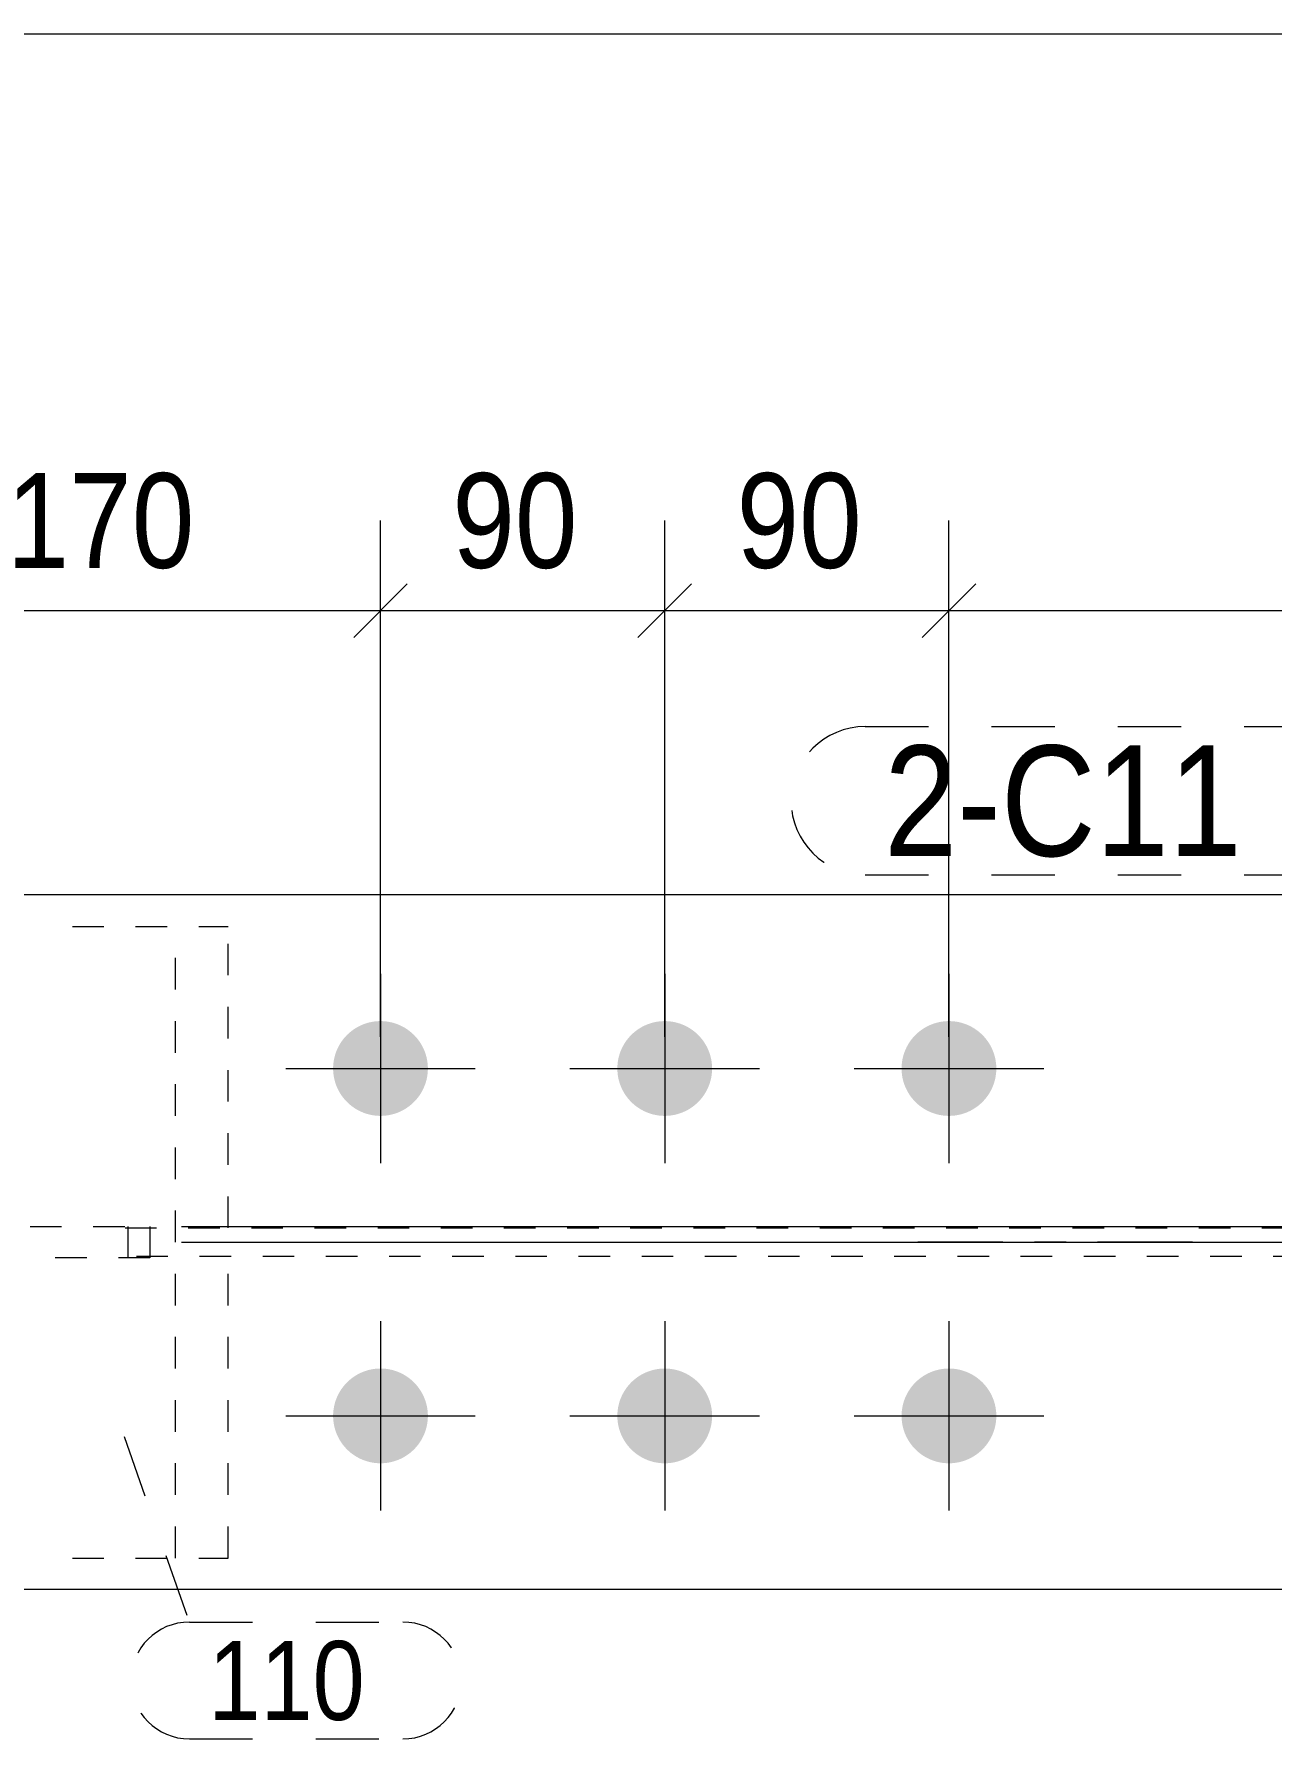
# Model space of a CAD drawing. Header units: millimetres. Extents: x 2 to 579, y 1 to 825.
# Drawn here: x 170.6 to 209.8, y 771 to 825 of the extents above; entities that cross this region are included whole.
import ezdxf

# ---------------------------------------------------------------- set-up
doc = ezdxf.new("R2010")
doc.units = ezdxf.units.MM
for name, pattern in [('XKITLINE00', [0]), ('XKITLINE01', [4, 1, -1, 1, -1]), ('XKITLINE02', [4, 2, -2]), ('XKITLINE03', [6, 3, -1, 1, -1])]:
    doc.linetypes.add(name, pattern=pattern)
for name, color, linetype, lineweight in [('Bolt', 3, 'Continuous', 0), ('Dimensions', 7, 'Continuous', 0), ('DrawingSheet', 5, 'Continuous', 0), ('Part', 2, 'Continuous', 0), ('PartMark', 7, 'Continuous', 0)]:
    doc.layers.add(name, color=color, linetype=linetype, lineweight=lineweight)
doc.styles.add('ARIAL', font='ARIAL.TTF')

# ---------------------------------------------------------------- blocks, each defined once
blk = doc.blocks.new('*A128')
at = {"layer": 'Bolt'}
for points in [[(181.605, 793.749), (181.642, 793.747), (181.679, 793.745), (181.716, 793.742), (181.752, 793.738), (181.789, 793.733), (181.825, 793.727), (181.861, 793.72), (181.897, 793.713), (181.933, 793.704), (181.969, 793.695), (182.004, 793.684), (182.039, 793.673), (182.074, 793.661), (182.109, 793.648), (182.143, 793.635), (182.177, 793.62), (182.21, 793.605), (182.243, 793.589), (182.276, 793.572), (182.308, 793.554), (182.34, 793.536), (182.371, 793.516), (182.402, 793.496), (182.432, 793.475), (182.462, 793.454), (182.492, 793.431), (182.52, 793.408), (182.548, 793.385), (182.576, 793.36), (182.603, 793.335), (182.629, 793.31), (182.655, 793.283), (182.68, 793.256), (182.704, 793.229), (182.728, 793.201), (182.751, 793.172), (182.773, 793.143), (182.795, 793.113), (182.816, 793.082), (182.836, 793.051), (182.855, 793.02), (182.874, 792.988), (182.892, 792.956), (182.908, 792.923), (182.925, 792.89), (182.94, 792.857), (182.954, 792.823), (182.968, 792.789), (182.981, 792.754), (182.993, 792.719), (183.004, 792.684), (183.014, 792.649), (183.024, 792.613), (183.032, 792.578), (183.04, 792.542), (183.047, 792.505), (183.052, 792.469), (183.057, 792.433), (183.061, 792.396), (183.065, 792.359), (183.067, 792.323), (183.068, 792.286), (183.069, 792.249), (183.068, 792.212), (183.067, 792.175), (183.065, 792.139), (183.061, 792.102), (183.057, 792.065), (183.052, 792.029), (183.047, 791.993), (183.04, 791.956), (183.032, 791.92), (183.024, 791.884), (183.014, 791.849), (183.004, 791.814), (182.993, 791.778), (182.981, 791.744), (182.968, 791.709), (182.954, 791.675), (182.94, 791.641), (182.925, 791.608), (182.908, 791.575), (182.892, 791.542), (182.874, 791.51), (182.855, 791.478), (182.836, 791.446), (182.816, 791.416), (182.795, 791.385), (182.773, 791.355), (182.751, 791.326), (182.728, 791.297), (182.704, 791.269), (182.68, 791.242), (182.655, 791.215), (182.629, 791.188), (182.603, 791.163), (182.576, 791.138), (182.548, 791.113), (182.52, 791.089), (182.492, 791.066), (182.462, 791.044), (182.432, 791.023), (182.402, 791.002), (182.371, 790.982), (182.34, 790.962), (182.308, 790.944), (182.276, 790.926), (182.243, 790.909), (182.21, 790.893), (182.177, 790.878), (182.143, 790.863), (182.109, 790.849), (182.074, 790.837), (182.039, 790.825), (182.004, 790.814), (181.969, 790.803), (181.933, 790.794), (181.897, 790.785), (181.861, 790.778), (181.825, 790.771), (181.789, 790.765), (181.752, 790.76), (181.716, 790.756), (181.679, 790.753), (181.642, 790.751), (181.605, 790.749), (181.569, 790.749), (181.532, 790.749), (181.495, 790.751), (181.458, 790.753), (181.422, 790.756), (181.385, 790.76), (181.349, 790.765), (181.312, 790.771), (181.276, 790.778), (181.24, 790.785), (181.204, 790.794), (181.169, 790.803), (181.133, 790.814), (181.098, 790.825), (181.063, 790.837), (181.029, 790.849), (180.995, 790.863), (180.961, 790.878), (180.927, 790.893), (180.894, 790.909), (180.862, 790.926), (180.829, 790.944), (180.798, 790.962), (180.766, 790.982), (180.735, 791.002), (180.705, 791.023), (180.675, 791.044), (180.646, 791.066), (180.617, 791.089), (180.589, 791.113), (180.561, 791.138), (180.534, 791.163), (180.508, 791.188), (180.482, 791.215), (180.457, 791.242), (180.433, 791.269), (180.409, 791.297), (180.386, 791.326), (180.364, 791.355), (180.342, 791.385), (180.321, 791.416), (180.301, 791.446), (180.282, 791.478), (180.264, 791.51), (180.246, 791.542), (180.229, 791.575), (180.213, 791.608), (180.197, 791.641), (180.183, 791.675), (180.169, 791.709), (180.156, 791.744), (180.144, 791.778), (180.133, 791.814), (180.123, 791.849), (180.114, 791.884), (180.105, 791.92), (180.097, 791.956), (180.091, 791.993), (180.085, 792.029), (180.08, 792.065), (180.076, 792.102), (180.073, 792.139), (180.07, 792.175), (180.069, 792.212), (180.069, 792.249), (180.069, 792.286), (180.07, 792.323), (180.073, 792.359), (180.076, 792.396), (180.08, 792.433), (180.085, 792.469), (180.091, 792.505), (180.097, 792.542), (180.105, 792.578), (180.114, 792.613), (180.123, 792.649), (180.133, 792.684), (180.144, 792.719), (180.156, 792.754), (180.169, 792.789), (180.183, 792.823), (180.197, 792.857), (180.213, 792.89), (180.229, 792.923), (180.246, 792.956), (180.264, 792.988), (180.282, 793.02), (180.301, 793.051), (180.321, 793.082), (180.342, 793.113), (180.364, 793.143), (180.386, 793.172), (180.409, 793.201), (180.433, 793.229), (180.457, 793.256), (180.482, 793.283), (180.508, 793.31), (180.534, 793.335), (180.561, 793.36), (180.589, 793.385), (180.617, 793.408), (180.646, 793.431), (180.675, 793.454), (180.705, 793.475), (180.735, 793.496), (180.766, 793.516), (180.798, 793.536), (180.829, 793.554), (180.862, 793.572), (180.894, 793.589), (180.927, 793.605), (180.961, 793.62), (180.995, 793.635), (181.029, 793.648), (181.063, 793.661), (181.098, 793.673), (181.133, 793.684), (181.169, 793.695), (181.204, 793.704), (181.24, 793.713), (181.276, 793.72), (181.312, 793.727), (181.349, 793.733), (181.385, 793.738), (181.422, 793.742), (181.458, 793.745), (181.495, 793.747), (181.532, 793.749), (181.569, 793.749)], [(190.605, 793.749), (190.642, 793.747), (190.679, 793.745), (190.716, 793.742), (190.752, 793.738), (190.789, 793.733), (190.825, 793.727), (190.861, 793.72), (190.897, 793.713), (190.933, 793.704), (190.969, 793.695), (191.004, 793.684), (191.039, 793.673), (191.074, 793.661), (191.109, 793.648), (191.143, 793.635), (191.177, 793.62), (191.21, 793.605), (191.243, 793.589), (191.276, 793.572), (191.308, 793.554), (191.34, 793.536), (191.371, 793.516), (191.402, 793.496), (191.432, 793.475), (191.462, 793.454), (191.492, 793.431), (191.52, 793.408), (191.548, 793.385), (191.576, 793.36), (191.603, 793.335), (191.629, 793.31), (191.655, 793.283), (191.68, 793.256), (191.704, 793.229), (191.728, 793.201), (191.751, 793.172), (191.773, 793.143), (191.795, 793.113), (191.816, 793.082), (191.836, 793.051), (191.855, 793.02), (191.874, 792.988), (191.892, 792.956), (191.908, 792.923), (191.925, 792.89), (191.94, 792.857), (191.954, 792.823), (191.968, 792.789), (191.981, 792.754), (191.993, 792.719), (192.004, 792.684), (192.014, 792.649), (192.024, 792.613), (192.032, 792.578), (192.04, 792.542), (192.047, 792.505), (192.052, 792.469), (192.057, 792.433), (192.061, 792.396), (192.065, 792.359), (192.067, 792.323), (192.068, 792.286), (192.069, 792.249), (192.068, 792.212), (192.067, 792.175), (192.065, 792.139), (192.061, 792.102), (192.057, 792.065), (192.052, 792.029), (192.047, 791.993), (192.04, 791.956), (192.032, 791.92), (192.024, 791.884), (192.014, 791.849), (192.004, 791.814), (191.993, 791.778), (191.981, 791.744), (191.968, 791.709), (191.954, 791.675), (191.94, 791.641), (191.925, 791.608), (191.908, 791.575), (191.892, 791.542), (191.874, 791.51), (191.855, 791.478), (191.836, 791.446), (191.816, 791.416), (191.795, 791.385), (191.773, 791.355), (191.751, 791.326), (191.728, 791.297), (191.704, 791.269), (191.68, 791.242), (191.655, 791.215), (191.629, 791.188), (191.603, 791.163), (191.576, 791.138), (191.548, 791.113), (191.52, 791.089), (191.492, 791.066), (191.462, 791.044), (191.432, 791.023), (191.402, 791.002), (191.371, 790.982), (191.34, 790.962), (191.308, 790.944), (191.276, 790.926), (191.243, 790.909), (191.21, 790.893), (191.177, 790.878), (191.143, 790.863), (191.109, 790.849), (191.074, 790.837), (191.039, 790.825), (191.004, 790.814), (190.969, 790.803), (190.933, 790.794), (190.897, 790.785), (190.861, 790.778), (190.825, 790.771), (190.789, 790.765), (190.752, 790.76), (190.716, 790.756), (190.679, 790.753), (190.642, 790.751), (190.605, 790.749), (190.569, 790.749), (190.532, 790.749), (190.495, 790.751), (190.458, 790.753), (190.422, 790.756), (190.385, 790.76), (190.349, 790.765), (190.312, 790.771), (190.276, 790.778), (190.24, 790.785), (190.204, 790.794), (190.169, 790.803), (190.133, 790.814), (190.098, 790.825), (190.063, 790.837), (190.029, 790.849), (189.995, 790.863), (189.961, 790.878), (189.927, 790.893), (189.894, 790.909), (189.862, 790.926), (189.829, 790.944), (189.798, 790.962), (189.766, 790.982), (189.735, 791.002), (189.705, 791.023), (189.675, 791.044), (189.646, 791.066), (189.617, 791.089), (189.589, 791.113), (189.561, 791.138), (189.534, 791.163), (189.508, 791.188), (189.482, 791.215), (189.457, 791.242), (189.433, 791.269), (189.409, 791.297), (189.386, 791.326), (189.364, 791.355), (189.342, 791.385), (189.321, 791.416), (189.301, 791.446), (189.282, 791.478), (189.264, 791.51), (189.246, 791.542), (189.229, 791.575), (189.213, 791.608), (189.197, 791.641), (189.183, 791.675), (189.169, 791.709), (189.156, 791.744), (189.144, 791.778), (189.133, 791.814), (189.123, 791.849), (189.114, 791.884), (189.105, 791.92), (189.097, 791.956), (189.091, 791.993), (189.085, 792.029), (189.08, 792.065), (189.076, 792.102), (189.073, 792.139), (189.07, 792.175), (189.069, 792.212), (189.069, 792.249), (189.069, 792.286), (189.07, 792.323), (189.073, 792.359), (189.076, 792.396), (189.08, 792.433), (189.085, 792.469), (189.091, 792.505), (189.097, 792.542), (189.105, 792.578), (189.114, 792.613), (189.123, 792.649), (189.133, 792.684), (189.144, 792.719), (189.156, 792.754), (189.169, 792.789), (189.183, 792.823), (189.197, 792.857), (189.213, 792.89), (189.229, 792.923), (189.246, 792.956), (189.264, 792.988), (189.282, 793.02), (189.301, 793.051), (189.321, 793.082), (189.342, 793.113), (189.364, 793.143), (189.386, 793.172), (189.409, 793.201), (189.433, 793.229), (189.457, 793.256), (189.482, 793.283), (189.508, 793.31), (189.534, 793.335), (189.561, 793.36), (189.589, 793.385), (189.617, 793.408), (189.646, 793.431), (189.675, 793.454), (189.705, 793.475), (189.735, 793.496), (189.766, 793.516), (189.798, 793.536), (189.829, 793.554), (189.862, 793.572), (189.894, 793.589), (189.927, 793.605), (189.961, 793.62), (189.995, 793.635), (190.029, 793.648), (190.063, 793.661), (190.098, 793.673), (190.133, 793.684), (190.169, 793.695), (190.204, 793.704), (190.24, 793.713), (190.276, 793.72), (190.312, 793.727), (190.349, 793.733), (190.385, 793.738), (190.422, 793.742), (190.458, 793.745), (190.495, 793.747), (190.532, 793.749), (190.569, 793.749)], [(199.605, 793.749), (199.642, 793.747), (199.679, 793.745), (199.716, 793.742), (199.752, 793.738), (199.789, 793.733), (199.825, 793.727), (199.861, 793.72), (199.897, 793.713), (199.933, 793.704), (199.969, 793.695), (200.004, 793.684), (200.039, 793.673), (200.074, 793.661), (200.109, 793.648), (200.143, 793.635), (200.177, 793.62), (200.21, 793.605), (200.243, 793.589), (200.276, 793.572), (200.308, 793.554), (200.34, 793.536), (200.371, 793.516), (200.402, 793.496), (200.432, 793.475), (200.462, 793.454), (200.492, 793.431), (200.52, 793.408), (200.548, 793.385), (200.576, 793.36), (200.603, 793.335), (200.629, 793.31), (200.655, 793.283), (200.68, 793.256), (200.704, 793.229), (200.728, 793.201), (200.751, 793.172), (200.773, 793.143), (200.795, 793.113), (200.816, 793.082), (200.836, 793.051), (200.855, 793.02), (200.874, 792.988), (200.892, 792.956), (200.908, 792.923), (200.925, 792.89), (200.94, 792.857), (200.954, 792.823), (200.968, 792.789), (200.981, 792.754), (200.993, 792.719), (201.004, 792.684), (201.014, 792.649), (201.024, 792.613), (201.032, 792.578), (201.04, 792.542), (201.047, 792.505), (201.052, 792.469), (201.057, 792.433), (201.061, 792.396), (201.065, 792.359), (201.067, 792.323), (201.068, 792.286), (201.069, 792.249), (201.068, 792.212), (201.067, 792.175), (201.065, 792.139), (201.061, 792.102), (201.057, 792.065), (201.052, 792.029), (201.047, 791.993), (201.04, 791.956), (201.032, 791.92), (201.024, 791.884), (201.014, 791.849), (201.004, 791.814), (200.993, 791.778), (200.981, 791.744), (200.968, 791.709), (200.954, 791.675), (200.94, 791.641), (200.925, 791.608), (200.908, 791.575), (200.892, 791.542), (200.874, 791.51), (200.855, 791.478), (200.836, 791.446), (200.816, 791.416), (200.795, 791.385), (200.773, 791.355), (200.751, 791.326), (200.728, 791.297), (200.704, 791.269), (200.68, 791.242), (200.655, 791.215), (200.629, 791.188), (200.603, 791.163), (200.576, 791.138), (200.548, 791.113), (200.52, 791.089), (200.492, 791.066), (200.462, 791.044), (200.432, 791.023), (200.402, 791.002), (200.371, 790.982), (200.34, 790.962), (200.308, 790.944), (200.276, 790.926), (200.243, 790.909), (200.21, 790.893), (200.177, 790.878), (200.143, 790.863), (200.109, 790.849), (200.074, 790.837), (200.039, 790.825), (200.004, 790.814), (199.969, 790.803), (199.933, 790.794), (199.897, 790.785), (199.861, 790.778), (199.825, 790.771), (199.789, 790.765), (199.752, 790.76), (199.716, 790.756), (199.679, 790.753), (199.642, 790.751), (199.605, 790.749), (199.569, 790.749), (199.532, 790.749), (199.495, 790.751), (199.458, 790.753), (199.422, 790.756), (199.385, 790.76), (199.349, 790.765), (199.312, 790.771), (199.276, 790.778), (199.24, 790.785), (199.204, 790.794), (199.169, 790.803), (199.133, 790.814), (199.098, 790.825), (199.063, 790.837), (199.029, 790.849), (198.995, 790.863), (198.961, 790.878), (198.927, 790.893), (198.894, 790.909), (198.862, 790.926), (198.829, 790.944), (198.798, 790.962), (198.766, 790.982), (198.735, 791.002), (198.705, 791.023), (198.675, 791.044), (198.646, 791.066), (198.617, 791.089), (198.589, 791.113), (198.561, 791.138), (198.534, 791.163), (198.508, 791.188), (198.482, 791.215), (198.457, 791.242), (198.433, 791.269), (198.409, 791.297), (198.386, 791.326), (198.364, 791.355), (198.342, 791.385), (198.321, 791.416), (198.301, 791.446), (198.282, 791.478), (198.264, 791.51), (198.246, 791.542), (198.229, 791.575), (198.213, 791.608), (198.197, 791.641), (198.183, 791.675), (198.169, 791.709), (198.156, 791.744), (198.144, 791.778), (198.133, 791.814), (198.123, 791.849), (198.114, 791.884), (198.105, 791.92), (198.097, 791.956), (198.091, 791.993), (198.085, 792.029), (198.08, 792.065), (198.076, 792.102), (198.073, 792.139), (198.07, 792.175), (198.069, 792.212), (198.069, 792.249), (198.069, 792.286), (198.07, 792.323), (198.073, 792.359), (198.076, 792.396), (198.08, 792.433), (198.085, 792.469), (198.091, 792.505), (198.097, 792.542), (198.105, 792.578), (198.114, 792.613), (198.123, 792.649), (198.133, 792.684), (198.144, 792.719), (198.156, 792.754), (198.169, 792.789), (198.183, 792.823), (198.197, 792.857), (198.213, 792.89), (198.229, 792.923), (198.246, 792.956), (198.264, 792.988), (198.282, 793.02), (198.301, 793.051), (198.321, 793.082), (198.342, 793.113), (198.364, 793.143), (198.386, 793.172), (198.409, 793.201), (198.433, 793.229), (198.457, 793.256), (198.482, 793.283), (198.508, 793.31), (198.534, 793.335), (198.561, 793.36), (198.589, 793.385), (198.617, 793.408), (198.646, 793.431), (198.675, 793.454), (198.705, 793.475), (198.735, 793.496), (198.766, 793.516), (198.798, 793.536), (198.829, 793.554), (198.862, 793.572), (198.894, 793.589), (198.927, 793.605), (198.961, 793.62), (198.995, 793.635), (199.029, 793.648), (199.063, 793.661), (199.098, 793.673), (199.133, 793.684), (199.169, 793.695), (199.204, 793.704), (199.24, 793.713), (199.276, 793.72), (199.312, 793.727), (199.349, 793.733), (199.385, 793.738), (199.422, 793.742), (199.458, 793.745), (199.495, 793.747), (199.532, 793.749), (199.569, 793.749)], [(181.605, 782.749), (181.642, 782.747), (181.679, 782.745), (181.716, 782.742), (181.752, 782.738), (181.789, 782.733), (181.825, 782.727), (181.861, 782.72), (181.897, 782.713), (181.933, 782.704), (181.969, 782.695), (182.004, 782.684), (182.039, 782.673), (182.074, 782.661), (182.109, 782.648), (182.143, 782.635), (182.177, 782.62), (182.21, 782.605), (182.243, 782.589), (182.276, 782.572), (182.308, 782.554), (182.34, 782.536), (182.371, 782.516), (182.402, 782.496), (182.432, 782.475), (182.462, 782.454), (182.492, 782.431), (182.52, 782.408), (182.548, 782.385), (182.576, 782.36), (182.603, 782.335), (182.629, 782.31), (182.655, 782.283), (182.68, 782.256), (182.704, 782.229), (182.728, 782.201), (182.751, 782.172), (182.773, 782.143), (182.795, 782.113), (182.816, 782.082), (182.836, 782.051), (182.855, 782.02), (182.874, 781.988), (182.892, 781.956), (182.908, 781.923), (182.925, 781.89), (182.94, 781.857), (182.954, 781.823), (182.968, 781.789), (182.981, 781.754), (182.993, 781.719), (183.004, 781.684), (183.014, 781.649), (183.024, 781.613), (183.032, 781.578), (183.04, 781.542), (183.047, 781.505), (183.052, 781.469), (183.057, 781.433), (183.061, 781.396), (183.065, 781.359), (183.067, 781.323), (183.068, 781.286), (183.069, 781.249), (183.068, 781.212), (183.067, 781.175), (183.065, 781.139), (183.061, 781.102), (183.057, 781.065), (183.052, 781.029), (183.047, 780.993), (183.04, 780.956), (183.032, 780.92), (183.024, 780.884), (183.014, 780.849), (183.004, 780.814), (182.993, 780.778), (182.981, 780.744), (182.968, 780.709), (182.954, 780.675), (182.94, 780.641), (182.925, 780.608), (182.908, 780.575), (182.892, 780.542), (182.874, 780.51), (182.855, 780.478), (182.836, 780.446), (182.816, 780.416), (182.795, 780.385), (182.773, 780.355), (182.751, 780.326), (182.728, 780.297), (182.704, 780.269), (182.68, 780.242), (182.655, 780.215), (182.629, 780.188), (182.603, 780.163), (182.576, 780.138), (182.548, 780.113), (182.52, 780.089), (182.492, 780.066), (182.462, 780.044), (182.432, 780.023), (182.402, 780.002), (182.371, 779.982), (182.34, 779.962), (182.308, 779.944), (182.276, 779.926), (182.243, 779.909), (182.21, 779.893), (182.177, 779.878), (182.143, 779.863), (182.109, 779.849), (182.074, 779.837), (182.039, 779.825), (182.004, 779.814), (181.969, 779.803), (181.933, 779.794), (181.897, 779.785), (181.861, 779.778), (181.825, 779.771), (181.789, 779.765), (181.752, 779.76), (181.716, 779.756), (181.679, 779.753), (181.642, 779.751), (181.605, 779.749), (181.569, 779.749), (181.532, 779.749), (181.495, 779.751), (181.458, 779.753), (181.422, 779.756), (181.385, 779.76), (181.349, 779.765), (181.312, 779.771), (181.276, 779.778), (181.24, 779.785), (181.204, 779.794), (181.169, 779.803), (181.133, 779.814), (181.098, 779.825), (181.063, 779.837), (181.029, 779.849), (180.995, 779.863), (180.961, 779.878), (180.927, 779.893), (180.894, 779.909), (180.862, 779.926), (180.829, 779.944), (180.798, 779.962), (180.766, 779.982), (180.735, 780.002), (180.705, 780.023), (180.675, 780.044), (180.646, 780.066), (180.617, 780.089), (180.589, 780.113), (180.561, 780.138), (180.534, 780.163), (180.508, 780.188), (180.482, 780.215), (180.457, 780.242), (180.433, 780.269), (180.409, 780.297), (180.386, 780.326), (180.364, 780.355), (180.342, 780.385), (180.321, 780.416), (180.301, 780.446), (180.282, 780.478), (180.264, 780.51), (180.246, 780.542), (180.229, 780.575), (180.213, 780.608), (180.197, 780.641), (180.183, 780.675), (180.169, 780.709), (180.156, 780.744), (180.144, 780.778), (180.133, 780.814), (180.123, 780.849), (180.114, 780.884), (180.105, 780.92), (180.097, 780.956), (180.091, 780.993), (180.085, 781.029), (180.08, 781.065), (180.076, 781.102), (180.073, 781.139), (180.07, 781.175), (180.069, 781.212), (180.069, 781.249), (180.069, 781.286), (180.07, 781.323), (180.073, 781.359), (180.076, 781.396), (180.08, 781.433), (180.085, 781.469), (180.091, 781.505), (180.097, 781.542), (180.105, 781.578), (180.114, 781.613), (180.123, 781.649), (180.133, 781.684), (180.144, 781.719), (180.156, 781.754), (180.169, 781.789), (180.183, 781.823), (180.197, 781.857), (180.213, 781.89), (180.229, 781.923), (180.246, 781.956), (180.264, 781.988), (180.282, 782.02), (180.301, 782.051), (180.321, 782.082), (180.342, 782.113), (180.364, 782.143), (180.386, 782.172), (180.409, 782.201), (180.433, 782.229), (180.457, 782.256), (180.482, 782.283), (180.508, 782.31), (180.534, 782.335), (180.561, 782.36), (180.589, 782.385), (180.617, 782.408), (180.646, 782.431), (180.675, 782.454), (180.705, 782.475), (180.735, 782.496), (180.766, 782.516), (180.798, 782.536), (180.829, 782.554), (180.862, 782.572), (180.894, 782.589), (180.927, 782.605), (180.961, 782.62), (180.995, 782.635), (181.029, 782.648), (181.063, 782.661), (181.098, 782.673), (181.133, 782.684), (181.169, 782.695), (181.204, 782.704), (181.24, 782.713), (181.276, 782.72), (181.312, 782.727), (181.349, 782.733), (181.385, 782.738), (181.422, 782.742), (181.458, 782.745), (181.495, 782.747), (181.532, 782.749), (181.569, 782.749)], [(190.605, 782.749), (190.642, 782.747), (190.679, 782.745), (190.716, 782.742), (190.752, 782.738), (190.789, 782.733), (190.825, 782.727), (190.861, 782.72), (190.897, 782.713), (190.933, 782.704), (190.969, 782.695), (191.004, 782.684), (191.039, 782.673), (191.074, 782.661), (191.109, 782.648), (191.143, 782.635), (191.177, 782.62), (191.21, 782.605), (191.243, 782.589), (191.276, 782.572), (191.308, 782.554), (191.34, 782.536), (191.371, 782.516), (191.402, 782.496), (191.432, 782.475), (191.462, 782.454), (191.492, 782.431), (191.52, 782.408), (191.548, 782.385), (191.576, 782.36), (191.603, 782.335), (191.629, 782.31), (191.655, 782.283), (191.68, 782.256), (191.704, 782.229), (191.728, 782.201), (191.751, 782.172), (191.773, 782.143), (191.795, 782.113), (191.816, 782.082), (191.836, 782.051), (191.855, 782.02), (191.874, 781.988), (191.892, 781.956), (191.908, 781.923), (191.925, 781.89), (191.94, 781.857), (191.954, 781.823), (191.968, 781.789), (191.981, 781.754), (191.993, 781.719), (192.004, 781.684), (192.014, 781.649), (192.024, 781.613), (192.032, 781.578), (192.04, 781.542), (192.047, 781.505), (192.052, 781.469), (192.057, 781.433), (192.061, 781.396), (192.065, 781.359), (192.067, 781.323), (192.068, 781.286), (192.069, 781.249), (192.068, 781.212), (192.067, 781.175), (192.065, 781.139), (192.061, 781.102), (192.057, 781.065), (192.052, 781.029), (192.047, 780.993), (192.04, 780.956), (192.032, 780.92), (192.024, 780.884), (192.014, 780.849), (192.004, 780.814), (191.993, 780.778), (191.981, 780.744), (191.968, 780.709), (191.954, 780.675), (191.94, 780.641), (191.925, 780.608), (191.908, 780.575), (191.892, 780.542), (191.874, 780.51), (191.855, 780.478), (191.836, 780.446), (191.816, 780.416), (191.795, 780.385), (191.773, 780.355), (191.751, 780.326), (191.728, 780.297), (191.704, 780.269), (191.68, 780.242), (191.655, 780.215), (191.629, 780.188), (191.603, 780.163), (191.576, 780.138), (191.548, 780.113), (191.52, 780.089), (191.492, 780.066), (191.462, 780.044), (191.432, 780.023), (191.402, 780.002), (191.371, 779.982), (191.34, 779.962), (191.308, 779.944), (191.276, 779.926), (191.243, 779.909), (191.21, 779.893), (191.177, 779.878), (191.143, 779.863), (191.109, 779.849), (191.074, 779.837), (191.039, 779.825), (191.004, 779.814), (190.969, 779.803), (190.933, 779.794), (190.897, 779.785), (190.861, 779.778), (190.825, 779.771), (190.789, 779.765), (190.752, 779.76), (190.716, 779.756), (190.679, 779.753), (190.642, 779.751), (190.605, 779.749), (190.569, 779.749), (190.532, 779.749), (190.495, 779.751), (190.458, 779.753), (190.422, 779.756), (190.385, 779.76), (190.349, 779.765), (190.312, 779.771), (190.276, 779.778), (190.24, 779.785), (190.204, 779.794), (190.169, 779.803), (190.133, 779.814), (190.098, 779.825), (190.063, 779.837), (190.029, 779.849), (189.995, 779.863), (189.961, 779.878), (189.927, 779.893), (189.894, 779.909), (189.862, 779.926), (189.829, 779.944), (189.798, 779.962), (189.766, 779.982), (189.735, 780.002), (189.705, 780.023), (189.675, 780.044), (189.646, 780.066), (189.617, 780.089), (189.589, 780.113), (189.561, 780.138), (189.534, 780.163), (189.508, 780.188), (189.482, 780.215), (189.457, 780.242), (189.433, 780.269), (189.409, 780.297), (189.386, 780.326), (189.364, 780.355), (189.342, 780.385), (189.321, 780.416), (189.301, 780.446), (189.282, 780.478), (189.264, 780.51), (189.246, 780.542), (189.229, 780.575), (189.213, 780.608), (189.197, 780.641), (189.183, 780.675), (189.169, 780.709), (189.156, 780.744), (189.144, 780.778), (189.133, 780.814), (189.123, 780.849), (189.114, 780.884), (189.105, 780.92), (189.097, 780.956), (189.091, 780.993), (189.085, 781.029), (189.08, 781.065), (189.076, 781.102), (189.073, 781.139), (189.07, 781.175), (189.069, 781.212), (189.069, 781.249), (189.069, 781.286), (189.07, 781.323), (189.073, 781.359), (189.076, 781.396), (189.08, 781.433), (189.085, 781.469), (189.091, 781.505), (189.097, 781.542), (189.105, 781.578), (189.114, 781.613), (189.123, 781.649), (189.133, 781.684), (189.144, 781.719), (189.156, 781.754), (189.169, 781.789), (189.183, 781.823), (189.197, 781.857), (189.213, 781.89), (189.229, 781.923), (189.246, 781.956), (189.264, 781.988), (189.282, 782.02), (189.301, 782.051), (189.321, 782.082), (189.342, 782.113), (189.364, 782.143), (189.386, 782.172), (189.409, 782.201), (189.433, 782.229), (189.457, 782.256), (189.482, 782.283), (189.508, 782.31), (189.534, 782.335), (189.561, 782.36), (189.589, 782.385), (189.617, 782.408), (189.646, 782.431), (189.675, 782.454), (189.705, 782.475), (189.735, 782.496), (189.766, 782.516), (189.798, 782.536), (189.829, 782.554), (189.862, 782.572), (189.894, 782.589), (189.927, 782.605), (189.961, 782.62), (189.995, 782.635), (190.029, 782.648), (190.063, 782.661), (190.098, 782.673), (190.133, 782.684), (190.169, 782.695), (190.204, 782.704), (190.24, 782.713), (190.276, 782.72), (190.312, 782.727), (190.349, 782.733), (190.385, 782.738), (190.422, 782.742), (190.458, 782.745), (190.495, 782.747), (190.532, 782.749), (190.569, 782.749)], [(199.605, 782.749), (199.642, 782.747), (199.679, 782.745), (199.716, 782.742), (199.752, 782.738), (199.789, 782.733), (199.825, 782.727), (199.861, 782.72), (199.897, 782.713), (199.933, 782.704), (199.969, 782.695), (200.004, 782.684), (200.039, 782.673), (200.074, 782.661), (200.109, 782.648), (200.143, 782.635), (200.177, 782.62), (200.21, 782.605), (200.243, 782.589), (200.276, 782.572), (200.308, 782.554), (200.34, 782.536), (200.371, 782.516), (200.402, 782.496), (200.432, 782.475), (200.462, 782.454), (200.492, 782.431), (200.52, 782.408), (200.548, 782.385), (200.576, 782.36), (200.603, 782.335), (200.629, 782.31), (200.655, 782.283), (200.68, 782.256), (200.704, 782.229), (200.728, 782.201), (200.751, 782.172), (200.773, 782.143), (200.795, 782.113), (200.816, 782.082), (200.836, 782.051), (200.855, 782.02), (200.874, 781.988), (200.892, 781.956), (200.908, 781.923), (200.925, 781.89), (200.94, 781.857), (200.954, 781.823), (200.968, 781.789), (200.981, 781.754), (200.993, 781.719), (201.004, 781.684), (201.014, 781.649), (201.024, 781.613), (201.032, 781.578), (201.04, 781.542), (201.047, 781.505), (201.052, 781.469), (201.057, 781.433), (201.061, 781.396), (201.065, 781.359), (201.067, 781.323), (201.068, 781.286), (201.069, 781.249), (201.068, 781.212), (201.067, 781.175), (201.065, 781.139), (201.061, 781.102), (201.057, 781.065), (201.052, 781.029), (201.047, 780.993), (201.04, 780.956), (201.032, 780.92), (201.024, 780.884), (201.014, 780.849), (201.004, 780.814), (200.993, 780.778), (200.981, 780.744), (200.968, 780.709), (200.954, 780.675), (200.94, 780.641), (200.925, 780.608), (200.908, 780.575), (200.892, 780.542), (200.874, 780.51), (200.855, 780.478), (200.836, 780.446), (200.816, 780.416), (200.795, 780.385), (200.773, 780.355), (200.751, 780.326), (200.728, 780.297), (200.704, 780.269), (200.68, 780.242), (200.655, 780.215), (200.629, 780.188), (200.603, 780.163), (200.576, 780.138), (200.548, 780.113), (200.52, 780.089), (200.492, 780.066), (200.462, 780.044), (200.432, 780.023), (200.402, 780.002), (200.371, 779.982), (200.34, 779.962), (200.308, 779.944), (200.276, 779.926), (200.243, 779.909), (200.21, 779.893), (200.177, 779.878), (200.143, 779.863), (200.109, 779.849), (200.074, 779.837), (200.039, 779.825), (200.004, 779.814), (199.969, 779.803), (199.933, 779.794), (199.897, 779.785), (199.861, 779.778), (199.825, 779.771), (199.789, 779.765), (199.752, 779.76), (199.716, 779.756), (199.679, 779.753), (199.642, 779.751), (199.605, 779.749), (199.569, 779.749), (199.532, 779.749), (199.495, 779.751), (199.458, 779.753), (199.422, 779.756), (199.385, 779.76), (199.349, 779.765), (199.312, 779.771), (199.276, 779.778), (199.24, 779.785), (199.204, 779.794), (199.169, 779.803), (199.133, 779.814), (199.098, 779.825), (199.063, 779.837), (199.029, 779.849), (198.995, 779.863), (198.961, 779.878), (198.927, 779.893), (198.894, 779.909), (198.862, 779.926), (198.829, 779.944), (198.798, 779.962), (198.766, 779.982), (198.735, 780.002), (198.705, 780.023), (198.675, 780.044), (198.646, 780.066), (198.617, 780.089), (198.589, 780.113), (198.561, 780.138), (198.534, 780.163), (198.508, 780.188), (198.482, 780.215), (198.457, 780.242), (198.433, 780.269), (198.409, 780.297), (198.386, 780.326), (198.364, 780.355), (198.342, 780.385), (198.321, 780.416), (198.301, 780.446), (198.282, 780.478), (198.264, 780.51), (198.246, 780.542), (198.229, 780.575), (198.213, 780.608), (198.197, 780.641), (198.183, 780.675), (198.169, 780.709), (198.156, 780.744), (198.144, 780.778), (198.133, 780.814), (198.123, 780.849), (198.114, 780.884), (198.105, 780.92), (198.097, 780.956), (198.091, 780.993), (198.085, 781.029), (198.08, 781.065), (198.076, 781.102), (198.073, 781.139), (198.07, 781.175), (198.069, 781.212), (198.069, 781.249), (198.069, 781.286), (198.07, 781.323), (198.073, 781.359), (198.076, 781.396), (198.08, 781.433), (198.085, 781.469), (198.091, 781.505), (198.097, 781.542), (198.105, 781.578), (198.114, 781.613), (198.123, 781.649), (198.133, 781.684), (198.144, 781.719), (198.156, 781.754), (198.169, 781.789), (198.183, 781.823), (198.197, 781.857), (198.213, 781.89), (198.229, 781.923), (198.246, 781.956), (198.264, 781.988), (198.282, 782.02), (198.301, 782.051), (198.321, 782.082), (198.342, 782.113), (198.364, 782.143), (198.386, 782.172), (198.409, 782.201), (198.433, 782.229), (198.457, 782.256), (198.482, 782.283), (198.508, 782.31), (198.534, 782.335), (198.561, 782.36), (198.589, 782.385), (198.617, 782.408), (198.646, 782.431), (198.675, 782.454), (198.705, 782.475), (198.735, 782.496), (198.766, 782.516), (198.798, 782.536), (198.829, 782.554), (198.862, 782.572), (198.894, 782.589), (198.927, 782.605), (198.961, 782.62), (198.995, 782.635), (199.029, 782.648), (199.063, 782.661), (199.098, 782.673), (199.133, 782.684), (199.169, 782.695), (199.204, 782.704), (199.24, 782.713), (199.276, 782.72), (199.312, 782.727), (199.349, 782.733), (199.385, 782.738), (199.422, 782.742), (199.458, 782.745), (199.495, 782.747), (199.532, 782.749), (199.569, 782.749)]]:
    blk.add_hatch(color=3, dxfattribs=at).paths.add_polyline_path(points, flags=17)
at = {"layer": 'Bolt', "color": 3, "linetype": 'XKITLINE00', "lineweight": 0}
for p, q in [((181.569, 795.249), (181.569, 789.249)), ((190.569, 795.249), (190.569, 789.249)), ((199.569, 795.249), (199.569, 789.249)), ((178.569, 792.249), (184.569, 792.249)), ((187.569, 792.249), (193.569, 792.249)), ((196.569, 792.249), (202.569, 792.249)), ((181.569, 784.249), (181.569, 778.249)), ((190.569, 784.249), (190.569, 778.249)), ((199.569, 784.249), (199.569, 778.249)), ((178.569, 781.249), (184.569, 781.249)), ((187.569, 781.249), (193.569, 781.249)), ((196.569, 781.249), (202.569, 781.249))]:
    blk.add_line(p, q, dxfattribs=at)
blk = doc.blocks.new('*A131')
at = {"layer": 'Part', "color": 2, "linetype": 'XKITLINE00', "lineweight": 0}
for p, q in [((291.474, 797.749), (158.472, 797.749)), ((291.474, 775.749), (158.472, 775.749))]:
    blk.add_line(p, q, dxfattribs=at)
blk = doc.blocks.new('*A132')
at = {"layer": 'Part', "color": 7, "linetype": 'XKITLINE01', "lineweight": 0}
for p, q in [((158.472, 786.249), (158.472, 787.249)), ((158.472, 787.249), (174.268, 787.249)), ((173.581, 786.249), (173.581, 787.249)), ((174.268, 787.249), (174.268, 786.249)), ((174.268, 786.249), (158.472, 786.249))]:
    blk.add_line(p, q, dxfattribs=at)
blk = doc.blocks.new('*A135')
at = {"layer": 'Part', "color": 7, "linetype": 'XKITLINE01', "lineweight": 0}
for p, q in [((171.813, 796.749), (176.747, 796.749)), ((175.081, 776.749), (175.081, 796.749)), ((176.747, 787.199), (176.747, 796.749)), ((173.479, 787.199), (220.837, 787.199)), ((220.268, 786.299), (220.268, 787.199)), ((220.837, 787.199), (220.839, 786.299)), ((220.839, 786.299), (173.479, 786.299)), ((176.747, 776.749), (176.747, 786.299)), ((171.813, 776.749), (176.747, 776.749))]:
    blk.add_line(p, q, dxfattribs=at)
at = {"layer": 'Part', "color": 7, "linetype": 'XKITLINE03', "lineweight": 0}
blk.add_line((207.277, 786.749), (198.588, 786.749), dxfattribs=at)
blk = doc.blocks.new('*A174')
at = {"layer": 'DrawingSheet', "color": 5, "linetype": 'XKITLINE00', "lineweight": 0}
blk.add_line((579, 825), (5, 825), dxfattribs=at)
blk = doc.blocks.new('*A360')
at = {"layer": 'Dimensions', "color": 7, "linetype": 'XKITLINE00', "lineweight": 0}
for p, q in [((175.268, 787.249), (316.798, 787.249)), ((175.268, 786.749), (316.798, 786.749))]:
    blk.add_line(p, q, dxfattribs=at)
blk = doc.blocks.new('*A362')
at = {"layer": 'Dimensions', "color": 7, "linetype": 'XKITLINE00', "lineweight": 0}
for p, q in [((164.569, 793.249), (164.569, 809.599)), ((181.569, 793.249), (181.569, 809.599)), ((165.417, 807.597), (163.72, 805.9)), ((182.417, 807.597), (180.72, 805.9)), ((164.569, 806.749), (181.569, 806.749))]:
    blk.add_line(p, q, dxfattribs=at)
at = {"layer": 'Dimensions', "color": 3}
for p in [(164.569, 806.749), (181.569, 806.749)]:
    blk.add_point(p, dxfattribs=at)
at = {"layer": 'Dimensions', "color": 3, "style": 'ARIAL', "width": 0.85}
blk.add_text('170', height=3, dxfattribs=at).set_placement((169.731, 808.099))
blk = doc.blocks.new('*A363')
at = {"layer": 'Dimensions', "color": 7, "linetype": 'XKITLINE00', "lineweight": 0}
for p, q in [((181.569, 793.249), (181.569, 809.599)), ((190.569, 793.249), (190.569, 809.599)), ((182.417, 807.597), (180.72, 805.9)), ((191.417, 807.597), (189.72, 805.9)), ((181.569, 806.749), (190.569, 806.749))]:
    blk.add_line(p, q, dxfattribs=at)
at = {"layer": 'Dimensions', "color": 3}
for p in [(181.569, 806.749), (190.569, 806.749)]:
    blk.add_point(p, dxfattribs=at)
at = {"layer": 'Dimensions', "color": 3, "style": 'ARIAL', "width": 0.85}
blk.add_text('90', height=3, dxfattribs=at).set_placement((183.844, 808.099))
blk = doc.blocks.new('*A364')
at = {"layer": 'Dimensions', "color": 7, "linetype": 'XKITLINE00', "lineweight": 0}
for p, q in [((190.569, 793.249), (190.569, 809.599)), ((199.569, 793.249), (199.569, 809.599)), ((191.417, 807.597), (189.72, 805.9)), ((200.417, 807.597), (198.72, 805.9)), ((190.569, 806.749), (199.569, 806.749))]:
    blk.add_line(p, q, dxfattribs=at)
at = {"layer": 'Dimensions', "color": 3}
for p in [(190.569, 806.749), (199.569, 806.749)]:
    blk.add_point(p, dxfattribs=at)
at = {"layer": 'Dimensions', "color": 3, "style": 'ARIAL', "width": 0.85}
blk.add_text('90', height=3, dxfattribs=at).set_placement((192.844, 808.099))
blk = doc.blocks.new('*A365')
at = {"layer": 'Dimensions', "color": 7, "linetype": 'XKITLINE00', "lineweight": 0}
for p, q in [((199.569, 793.249), (199.569, 809.599)), ((238.569, 793.249), (238.569, 809.599)), ((200.417, 807.597), (198.72, 805.9)), ((239.417, 807.597), (237.72, 805.9)), ((199.569, 806.749), (238.569, 806.749))]:
    blk.add_line(p, q, dxfattribs=at)
at = {"layer": 'Dimensions', "color": 3}
for p in [(199.569, 806.749), (238.569, 806.749)]:
    blk.add_point(p, dxfattribs=at)
at = {"layer": 'Dimensions', "color": 3, "style": 'ARIAL', "width": 0.85}
blk.add_text('390', height=3, dxfattribs=at).set_placement((215.731, 808.099))
blk = doc.blocks.new('*A375')
at = {"layer": 'PartMark', "color": 7, "linetype": 'XKITLINE02', "lineweight": 0}
for p, q in [((173.447, 780.6), (175.517, 774.722)), ((175.517, 774.722), (182.28, 774.722)), ((175.517, 771.022), (182.28, 771.022))]:
    blk.add_line(p, q, dxfattribs=at)
for centre, start, end in [((175.517, 772.872), 90, 270), ((182.28, 772.872), 270, 90)]:
    blk.add_arc(centre, 1.85, start, end, dxfattribs=at)
at = {"layer": 'PartMark', "color": 3, "style": 'ARIAL', "width": 0.85}
blk.add_text('110', height=2.5, dxfattribs=at).set_placement((176.117, 771.622))
blk = doc.blocks.new('*A380')
at = {"layer": 'PartMark', "color": 7, "linetype": 'XKITLINE02', "lineweight": 0}
for p, q in [((196.919, 803.076), (220.568, 803.076)), ((196.919, 798.376), (220.568, 798.376)), ((222.638, 792.998), (220.568, 798.376))]:
    blk.add_line(p, q, dxfattribs=at)
for centre, start, end in [((196.919, 800.726), 90, 270), ((220.568, 800.726), 270, 90)]:
    blk.add_arc(centre, 2.35, start, end, dxfattribs=at)
at = {"layer": 'PartMark', "color": 1, "style": 'ARIAL', "width": 0.85}
blk.add_text('2-C11', height=3.5, dxfattribs=at).set_placement((197.519, 798.976))
at = {"layer": 'PartMark', "color": 3, "style": 'ARIAL', "width": 0.85}
for s, p in [('/', (211.281, 798.976)), ('108', (213.292, 798.976))]:
    blk.add_text(s, height=3, dxfattribs=at).set_placement(p)

msp = doc.modelspace()

# ---------------------------------------------------------------- block references
at = {"lineweight": 0}
for name in ['*A174', '*A362', '*A363', '*A364', '*A365', '*A380', '*A131', '*A135', '*A128', '*A360', '*A132', '*A375']:
    msp.add_blockref(name, (0, 0), dxfattribs=at)

doc.saveas('drawing.dxf')
